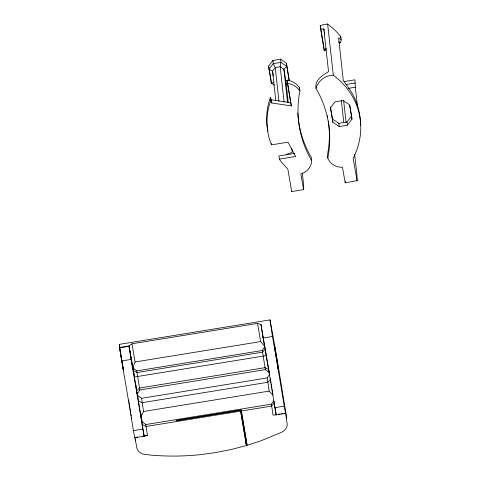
<?xml version="1.0" encoding="UTF-8"?>
<svg xmlns="http://www.w3.org/2000/svg" width="480" height="480" viewBox="0 0 480 480"><rect width="100%" height="100%" fill="white"/><g stroke="black" fill="none" stroke-linecap="round" stroke-linejoin="round"><path stroke-width="0.72" d="M360.342 125.196L360.426 122.562A71.142 66.978 -6.3 0 0 350.568 90.756L343.29 80.46L338.58 37.824L341.172 39.792L340.644 42.474L339.336 43.146M297.81 113.13A111.144 104.64 -6.3 0 0 311.346 157.524C313.152 164.766 307.788 172.146 300.834 173.988L303.624 189.612L291.738 191.532L287.82 169.002L281.91 162.72L279.324 159.15L278.97 155.964L294.672 153.42M340.554 37.944L340.818 36.606L340.26 35.832L334.35 29.55L327.642 24L322.932 24.762L320.22 25.752L324.27 50.832L326.238 49.83M291.738 191.532L291.798 191.226M303.624 189.612L303.684 189.306A244.716 4.464 80.8 0 0 303.162 180.702L302.31 172.896M354.6 154.314L356.64 172.014A244.716 4.464 80.8 0 1 357.168 180.618L345.222 182.862L345.282 181.32M311.694 160.71A111.144 104.64 -6.3 0 1 299.922 91.032L299.568 87.846C296.814 83.622 292.116 80.844 287.148 80.184L291.306 105.918L271.848 103.002L271.5 99.816L270.282 97.728L268.344 104.1A71.142 66.978 -6.3 0 0 267.918 131.22M270.282 97.728L270.636 100.908L268.698 107.286A71.142 66.978 -6.3 0 0 269.826 140.508L271.5 144.852L287.958 142.182L295.734 156.486L279.324 159.15M345.222 182.862L342.444 167.232C336.318 167.532 329.988 163.968 327.798 158.1A111.144 104.64 -6.3 0 0 316.02 88.416C317.892 80.7 325.518 75.408 333.294 75.192L340.002 80.748L345.912 87.024L350.922 93.936A71.142 66.978 -6.3 0 1 360.78 125.748C361.05 137.076 358.338 148.35 353.13 158.4L357.102 180.918M132.678 367.824L135.06 361.98L131.988 343.782L257.574 323.4L261.006 324.504L263.226 337.638M140.994 416.544L143.538 411.486L141.618 398.298L137.862 395.586M137.196 393.984L139.854 389.976L136.728 370.878L132.942 367.914L137.196 393.984L137.058 392.688M136.578 390.912L139.464 388.044L265.05 367.656L268.608 369.48L269.226 372.552L265.446 369.594L265.05 367.656L262.314 350.496L264.594 347.058M284.232 413.268L285.636 413.04L285.612 413.37L276.228 414.894L273.03 415.086L271.422 404.154L273.72 400.806M273.024 395.112L269.124 391.104L267.204 377.916L269.508 374.694M326.148 48.216L324.27 50.832L323.922 47.646M274.272 85.122L271.32 83.136L268.62 66.084L272.91 60.45L280.536 59.208L286.422 63.192L289.146 80.238L285.834 80.604L283.89 69.246L280.182 66.738L275.232 67.542L272.526 71.094L275.772 100.494M285.708 84.75L287.856 81.93M330.456 106.872L332.49 119.088L338.85 123.36L347.004 122.034L351.612 115.986L349.788 105.21M351.96 119.172L349.53 104.802L343.182 100.53L335.022 101.856L330.444 107.904L332.844 122.274L339.204 126.546L347.358 125.22L351.96 119.172L351.678 116.622M274.17 401.64L274.236 403.038L271.512 406.11L241.242 411.024L244.194 428.472M265.26 349.08L262.5 352.176L136.914 372.558L133.23 370.506M123.294 369.348L119.592 347.454L128.976 345.93L131.988 343.782M121.65 360.96L131.034 359.442L129.03 346.338L119.652 347.862L121.65 360.96A111.144 2.028 80.8 0 1 133.422 430.644L134.814 437.85L147.444 435.468L145.83 424.542L142.074 421.68L140.616 412.524M286.212 154.446L292.254 152.346L291.852 148.704M245.832 443.526L246.81 443.208L241.194 409.992L176.79 420.444L176.748 419.52L271.422 404.154M245.856 443.742L246.204 443.628L240.552 410.202L176.148 420.654L176.1 419.628L145.83 424.542M246.204 443.628L246.414 445.548L230.586 449.67L214.872 452.706L198.996 454.794A244.716 230.394 -6.3 0 1 151.056 455.124L145.05 454.41A9.786 9.21 -6.3 0 1 137.136 449.094L134.838 437.514L134.85 437.826M244.212 428.574L247.044 445.338L261.252 440.706L281.526 432.264A9.786 9.21 -6.3 0 0 287.268 424.728L285.636 413.04M273.822 82.59L271.32 83.136L271.038 80.586M344.136 81.57L354.954 79.818L355.326 87.222L357.516 107.076M345.93 84.522L355.308 83.004M348.156 88.392L355.326 87.222M286.758 418.278L278.376 367.182A71.142 1.296 80.8 0 0 273.042 336.15L270.018 319.902L119.22 344.376L119.592 347.454M285.612 413.37L284.22 406.164A111.144 2.028 80.8 0 0 272.442 336.486L263.058 338.01L261.006 324.504M135.06 361.98L260.652 341.598L264.708 346.398L263.472 339.102M136.728 370.878L262.314 350.496M139.854 389.976L265.446 369.594M141.618 398.298L267.204 377.916M143.538 411.486L269.124 391.104M240.552 410.202L240.6 411.126L145.926 426.492L142.212 424.464L142.074 421.68M133.422 430.644L142.806 429.12L144.21 436.314L142.212 424.464M284.22 406.164L274.836 407.688L276.228 414.894L274.236 403.038M136.242 437.286L137.64 437.058M142.542 436.266L143.94 436.038M145.344 435.81L147.444 435.468M278.634 414.174L280.032 413.952M281.43 413.724L282.834 413.496M134.232 377.034L266.262 355.608L269.34 373.248M320.574 28.938L323.82 28.974L324.192 31.158M271.5 99.816L290.958 102.732M287.148 80.184L287.496 83.37C292.464 84.03 297.168 86.808 299.922 91.032M338.544 41.802L340.644 42.474M270.636 100.908L271.848 103.002M274.98 348.042L274.242 344.268L274.644 347.556M277.986 367.962L278.61 371.034M132.942 367.914L133.566 370.992M119.346 345.024L119.724 346.98M289.146 80.238L286.422 63.192M324.438 32.616L324.684 34.068M320.22 25.752L323.796 46.914M287.496 83.37L291.306 105.918M273.366 76.062L272.526 71.094L268.974 69.27L273.258 63.636L280.89 62.394L286.776 66.378L283.89 69.246L287.538 102.324M268.62 66.084L270.966 79.95M274.908 347.568L277.338 361.938M257.574 323.4L260.652 341.598M240.6 411.126L246.414 445.548M133.938 373.182L134.184 374.64M134.43 376.098L134.676 377.562M128.976 345.93L132.846 368.892L132.282 364.968M135.342 439.08L135.588 440.55M119.652 347.862L122.106 362.412M122.352 363.87L122.598 365.322M122.844 366.78L123.462 370.416L122.898 366.492M137.418 392.88L138.456 400.968L142.104 402.684L267.69 382.296L270.486 379.542L270.336 378.198M270.72 380.958L270.948 382.374M271.176 383.79L271.41 385.206M271.638 386.622L271.872 388.038M272.1 389.454L272.91 394.404M138.372 400.524L141.132 417.45L140.55 412.512M130.134 350.868L130.35 352.2M130.566 353.532L130.782 354.864M129.108 402.78L129.348 404.256M129.588 405.726L129.882 407.448M130.068 408.672L130.344 410.28M130.548 411.612L130.806 413.112M131.034 414.528L131.268 416.028M131.508 417.498L131.748 418.974L131.592 417.576M272.442 336.486L270.018 319.902M277.32 361.908L278.418 368.958M274.548 347.04L278.724 371.73L278.322 368.442M265.368 349.806L266.148 354.882M135.912 384.858L136.134 386.31M136.356 387.762L136.578 389.214M131.088 356.406L131.286 357.834M131.49 359.262L132.15 363.876M122.466 363.252L122.664 364.68M340.818 36.606L341.172 39.792M347.004 122.034L347.358 125.22M343.632 100.35L346.068 122.4M341.358 100.584L343.794 122.64M338.85 123.36L339.204 126.546M327.642 24L333.294 75.192M323.82 28.974L328.53 71.61C322.59 75.318 314.352 80.172 316.02 88.416M332.49 119.088L332.844 122.274M327.798 158.1L327.444 154.914A111.144 104.628 -6.2 0 0 328.308 121.008M285.834 80.604L288.27 102.66M280.536 59.208L280.89 62.394L280.182 66.738L284.076 102.024M278.964 101.358L275.232 67.542L273.258 63.636L272.91 60.45M271.362 143.58L271.5 144.852M265.044 347.136L265.164 348.564M246.81 443.208L247.044 445.338M128.766 400.032L128.916 401.376M241.194 409.992L241.242 411.024M327.384 115.746A111.144 104.628 -6.2 0 1 327.642 117.06M299.196 89.82A111.144 104.64 -6.3 0 1 299.568 87.846M262.752 335.826A111.144 2.1 80.8 0 1 274.902 407.682M131.004 359.226A111.144 2.028 80.8 0 1 142.812 429.12M132.978 366.726A71.142 1.296 80.8 0 1 133.686 370.818"/></g></svg>
